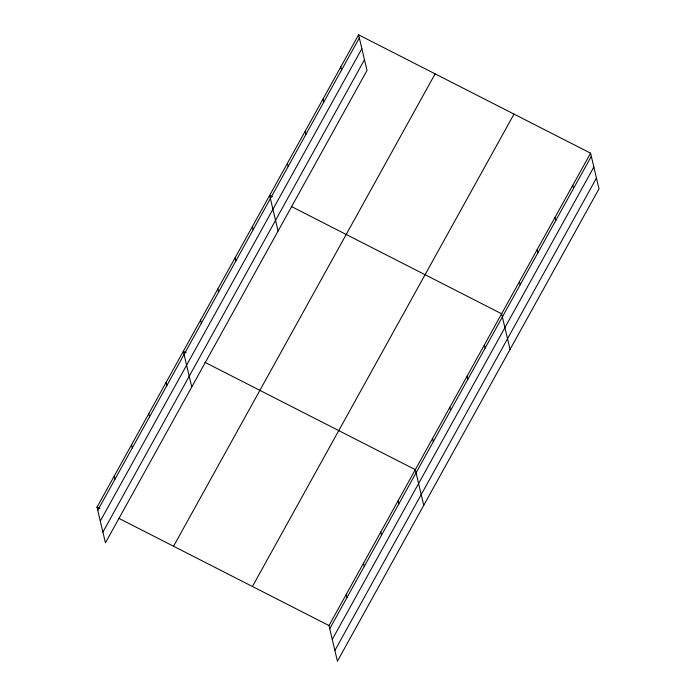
<?xml version="1.0" encoding="UTF-8"?>
<svg xmlns="http://www.w3.org/2000/svg" width="696" height="696" viewBox="0 0 696 696"><rect width="100%" height="100%" fill="white"/><g stroke="black" fill="none" stroke-linecap="round" stroke-linejoin="round"><path stroke-width="1.04" d="M358.579 34.8L367.001 70.444L105.435 542.837L97.005 507.193L358.579 34.8L590.565 153.163L598.995 188.807L337.421 661.2L328.999 625.556L590.565 153.163M97.753 510.351L359.319 37.958M100.294 521.069L361.859 48.677M102.904 532.118L364.469 59.726M173.565 546.256L435.13 73.863M252.439 586.493L514.005 114.101M329.747 628.714L591.313 156.322M332.279 639.433L593.845 167.04M334.889 650.482L596.455 178.089M272.475 196.864L269.639 195.411L278.069 231.063M291.38 206.503L501.633 313.774L510.055 349.418M186.163 352.75L183.326 351.306L191.748 386.95M205.068 362.39L415.312 469.661L423.742 505.313M97.005 507.193L99.841 508.637M118.746 518.285L328.999 625.556M572.782 185.284L573.521 188.442M554.99 217.404L555.739 220.562M537.208 249.533L537.956 252.683M519.416 281.654L520.164 284.812M484.373 344.955L485.112 348.113M467.103 376.127L467.851 379.285M449.842 407.308L450.59 410.466M432.581 438.489L433.321 441.647M340.788 66.92L341.536 70.078M323.005 99.049L323.753 102.199M398.051 500.842L398.799 504M305.213 131.17L305.962 134.328M380.79 532.022L381.538 535.18M287.431 163.29L288.179 166.448M363.521 563.195L364.269 566.353M346.26 594.375L347.008 597.533M252.378 226.591L253.126 229.75M235.118 257.772L235.866 260.93M217.848 288.944L218.596 292.103M200.587 320.125L201.335 323.283M166.066 382.478L166.805 385.636M148.796 413.659L149.544 416.817M131.535 444.84L132.284 447.998M114.274 476.012L115.014 479.17"/></g></svg>
